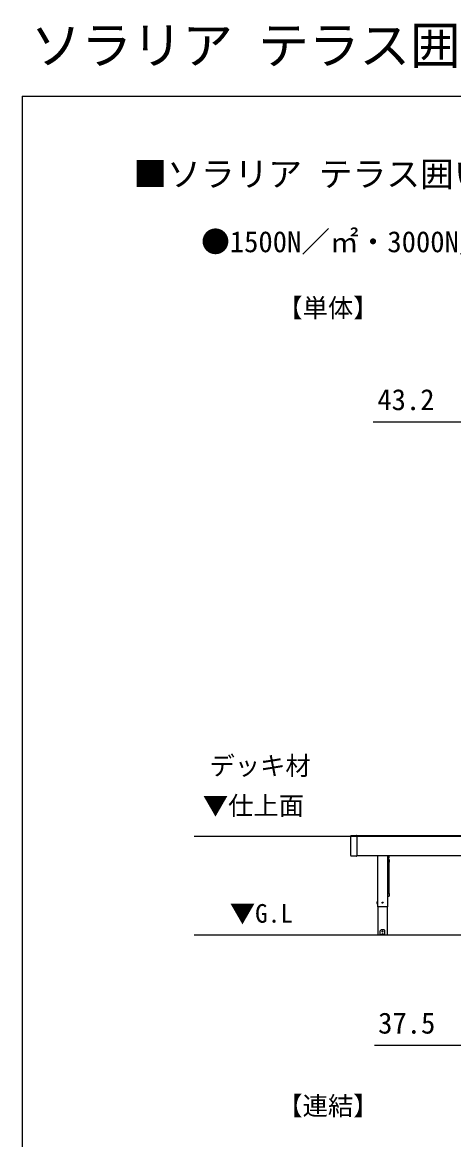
# Model space of a CAD drawing. Units: millimetres, scale not verified. Extents: x -10500 to 10500, y -15600 to 15524.
# Drawn here: x -10500 to -7431, y 7585 to 15524 of the extents above; entities that cross this region are included whole.
import ezdxf
from ezdxf.enums import TextEntityAlignment as Align

# ---------------------------------------------------------------- set-up
doc = ezdxf.new("R2010")
doc.units = ezdxf.units.MM
doc.header["$LTSCALE"] = 80
for name, color, linetype in [('0-2_USER1', 3, 'Continuous'), ('0-4_YKK_A1', 4, 'Continuous'), ('0-5_YKK_D', 6, 'Continuous'), ('0-6_YKK_ZWAK', 7, 'Continuous')]:
    doc.layers.add(name, color=color, linetype=linetype)
doc.styles.add('ＭＳ ゴシック', font='')
doc.styles.get('ＭＳ ゴシック').set_extended_font_data('MS Gothic')

msp = doc.modelspace()

# ---------------------------------------------------------------- linework, layer by layer
at = {"layer": '0-4_YKK_A1'}
for p, q in [((3698.45, 9739.5), (-9277.27, 9739.5)), ((-8163.5, 9603.41), (-8163.5, 9743.59)), ((-8163.11, 9744.39), (-8163.21, 9744.29)), ((-8163.11, 9744.39), (-8160.89, 9746.61)), ((-8160.79, 9746.71), (-8160.89, 9746.61)), ((-8160.09, 9747), (-8121.5, 9747)), ((-8120.5, 9746), (-8120.5, 9743.59)), ((-5451.5, 9744.5), (-8120.5, 9744.5)), ((-8163.21, 9602.71), (-8163.11, 9602.61)), ((-8160.89, 9600.39), (-8163.11, 9602.61)), ((-8160.89, 9600.39), (-8160.79, 9600.29)), ((-8121.5, 9600), (-8160.09, 9600)), ((-5451.5, 9602.5), (-8120.5, 9602.5)), ((-7971.58, 9602.5), (-7971.58, 9239.5)), ((-7971.5, 9602.5), (-7971.5, 9239.5)), ((-7901.5, 9602.5), (-7901.5, 9239.5)), ((-7901.5, 9602.5), (-7901.5, 9239.5)), ((-7901.42, 9602.5), (-7901.42, 9239.5)), ((-7900.7, 9587.3), (-7890.3, 9587.3)), ((-7890.3, 9576.16), (-7900.7, 9576.16)), ((-7890.3, 9575.91), (-7900.7, 9575.91)), ((-7890.5, 9575.54), (-7900.5, 9575.54)), ((-7889.5, 9333.92), (-7889.5, 9574.62)), ((-7889.3, 9588.3), (-7889.3, 9602.5)), ((-7889.3, 9575.16), (-7889.3, 9558.01)), ((-7900.7, 9334.29), (-7890.3, 9334.29)), ((-7900.7, 9315.21), (-7890.3, 9315.21)), ((-7889.3, 9333.36), (-7889.3, 9333.23)), ((-7889.3, 9333.23), (-7889.3, 9332.7)), ((-7889.3, 9332.7), (-7889.3, 9330.14)), ((-7889.3, 9330.14), (-7889.3, 9318.45)), ((-7978.3, 9274.5), (-7977.85, 9275.27)), ((-7978.3, 9274.5), (-7978.3, 9264.5)), ((-7977.85, 9275.27), (-7974.3, 9275.27)), ((-7977.85, 9272.39), (-7974.3, 9272.39)), ((-7977.85, 9266.61), (-7974.3, 9266.61)), ((-7974.3, 9275.27), (-7974.3, 9263.73)), ((-7973.1, 9275.75), (-7971.5, 9275.75)), ((-7901.42, 9239.5), (-7971.58, 9239.5)), ((-7969.15, 9239.5), (-7969.15, 9039.5)), ((-7938.75, 9270), (-7937.64, 9270.02)), ((-7938.75, 9269), (-7937.64, 9268.98)), ((-7937.64, 9270.02), (-7937.12, 9270.12)), ((-7937.64, 9268.98), (-7937.12, 9268.88)), ((-7937.02, 9270.64), (-7937.12, 9270.12)), ((-7937.02, 9268.36), (-7937.12, 9268.88)), ((-7937, 9271.74), (-7937.02, 9270.64)), ((-7937, 9267.26), (-7937.02, 9268.36)), ((-7936, 9271.74), (-7935.98, 9270.64)), ((-7936, 9267.26), (-7935.98, 9268.36)), ((-7935.98, 9270.64), (-7935.88, 9270.12)), ((-7935.98, 9268.36), (-7935.88, 9268.88)), ((-7935.36, 9270.02), (-7935.88, 9270.12)), ((-7935.36, 9268.98), (-7935.88, 9268.88)), ((-7934.26, 9270), (-7935.36, 9270.02)), ((-7934.26, 9269), (-7935.36, 9268.98)), ((-7903.85, 9239.5), (-7903.85, 9039.5)), ((-7952.5, 9042.5), (-7952.5, 9069.67)), ((-7947.5, 9075.5), (-7951.91, 9071.09)), ((-7925.5, 9075.5), (-7947.5, 9075.5)), ((-7938.75, 9065), (-7937.64, 9065.02)), ((-7938.75, 9064), (-7937.64, 9063.98)), ((-7937.64, 9065.02), (-7937.12, 9065.12)), ((-7937.64, 9063.98), (-7937.12, 9063.88)), ((-7937.02, 9065.64), (-7937.12, 9065.12)), ((-7937.02, 9063.36), (-7937.12, 9063.88)), ((-7937, 9066.74), (-7937.02, 9065.64)), ((-7937, 9062.26), (-7937.02, 9063.36)), ((-7936, 9066.74), (-7935.98, 9065.64)), ((-7936, 9062.26), (-7935.98, 9063.36)), ((-7935.98, 9065.64), (-7935.88, 9065.12)), ((-7935.98, 9063.36), (-7935.88, 9063.88)), ((-7935.36, 9065.02), (-7935.88, 9065.12)), ((-7935.36, 9063.98), (-7935.88, 9063.88)), ((-7934.26, 9065), (-7935.36, 9065.02)), ((-7934.26, 9064), (-7935.36, 9063.98)), ((-7921.09, 9071.09), (-7925.5, 9075.5)), ((-7920.5, 9042.5), (-7920.5, 9069.67)), ((3698.45, 9039.5), (-9277.27, 9039.5)), ((-7903.85, 9039.5), (-7969.15, 9039.5)), ((-7952.5, 9042), (-7952.5, 9042.5)), ((-7952.5, 9039.5), (-7952.5, 9042)), ((-7952.5, 9042), (-7951.91, 9042)), ((-7951.91, 9039.5), (-7952.5, 9039.5)), ((-7951.91, 9042), (-7947.5, 9042)), ((-7925.5, 9042), (-7947.5, 9042)), ((-7925.5, 9039.5), (-7947.5, 9039.5)), ((-7937.94, 9046.96), (-7942.4, 9042.5)), ((-7940.5, 9042.92), (-7940.5, 9042.5)), ((-7940.5, 9042.5), (-7932.5, 9042.5)), ((-7940, 9042), (-7933, 9042)), ((-7930.6, 9042.5), (-7935.06, 9046.96)), ((-7932.5, 9042.92), (-7932.5, 9042.5)), ((-7925.5, 9039.5), (-7925.5, 9042)), ((-7925.5, 9042), (-7921.09, 9042)), ((-7921.09, 9039.5), (-7925.5, 9039.5)), ((-7921.09, 9042), (-7920.5, 9042)), ((-7920.5, 9042.5), (-7920.5, 9042))]:
    msp.add_line(p, q, dxfattribs=at)
for points in [[(-8120.5, 9743.59), (-8120.5, 9603.41), (-8120.5, 9601)], [(-7889.3, 9318.45), (-7889.3, 9316.4), (-7889.3, 9316.21)], [(-7978.3, 9264.5), (-7977.85, 9263.73), (-7974.3, 9263.73)], [(-7971.5, 9263.25), (-7973.1, 9263.25), (-7973.1, 9275.75)], [(-7947.5, 9042), (-7947.5, 9039.5), (-7951.91, 9039.5)], [(-7920.5, 9042), (-7920.5, 9039.5), (-7921.09, 9039.5)]]:
    msp.add_lwpolyline(points, dxfattribs=at)
msp.add_lwpolyline([(-7974.3, 9275.25), (-7973.1, 9275.25), (-7973.1, 9263.75), (-7974.3, 9263.75)], close=True, dxfattribs=at)
for centre, radius in [((-7936.5, 9269.5), 4), ((-7934.38, 9267.38), 0.3), ((-7936.5, 9064.5), 4), ((-7934.38, 9062.38), 0.3)]:
    msp.add_circle(centre, radius, dxfattribs=at)
for centre, radius, start, end in [((-8162.5, 9743.59), 1, 135, 180), ((-8160.09, 9746), 1, 90, 135), ((-8121.5, 9746), 1, 0, 90), ((-8162.5, 9603.41), 1, 180, 225), ((-8160.09, 9601), 1, 225, 270), ((-8121.5, 9601), 1, 270, 0), ((-7900.7, 9588.3), 1, 223.92867, 270), ((-7900.7, 9575.16), 1, 90, 136.07133), ((-7900.71, 9574.89), 1.03, 89.33234, 133.67747), ((-7900.54, 9574.58), 0.964, 87.79679, 156.39643), ((-7890.46, 9574.58), 0.964, 2.3873, 92.20321), ((-7890.3, 9588.3), 1, 270, 0), ((-7890.3, 9575.16), 1, 0, 90), ((-7890.26, 9574.95), 0.964, 2.3873, 92.20321), ((-7890.18, 9558.01), 0.881, 320.61871, 359.66491), ((-7900.74, 9333.32), 0.964, 87.79679, 135.1392), ((-7900.7, 9316.21), 1, 223.92867, 270), ((-7890.26, 9333.32), 0.964, 2.3873, 92.20321), ((-7890.3, 9316.21), 1, 270, 0), ((-7975.74, 9273.83), 2.56, 145.61708, 214.38292), ((-7968.75, 9269.5), 9.55, 162.41276, 197.58724), ((-7975.74, 9265.17), 2.56, 145.61708, 214.38292), ((-7936.5, 9269.5), 2.3, 167.44414, 192.55586), ((-7936.5, 9269.5), 2.3, 77.44414, 102.55586), ((-7936.5, 9269.5), 2.3, 257.44414, 282.55586), ((-7936.5, 9269.5), 2.3, 347.44414, 12.55586), ((-7950.5, 9069.67), 2, 135, 180), ((-7936.5, 9064.5), 2.3, 167.44414, 192.55586), ((-7936.5, 9064.5), 2.3, 77.44414, 102.55586), ((-7936.5, 9064.5), 2.3, 257.44414, 282.55586), ((-7936.5, 9064.5), 2.3, 347.44414, 12.55586), ((-7922.5, 9069.67), 2, 0, 45), ((-7939.5, 9042.92), 1, 126.03188, 180), ((-7940, 9042.5), 0.5, 180, 270), ((-7936.5, 9038.8), 6.1, 53.96812, 126.03188), ((-7933, 9042.5), 0.5, 270, 0), ((-7933.5, 9042.92), 1, 0, 53.96812)]:
    msp.add_arc(centre, radius, start, end, dxfattribs=at)
for centre, major_axis, ratio, start_param, end_param in [((-7941.9, 9042.5), (0.688, 0.425), 0.381966, 2.1243707, 3.695167), ((-7936.5, 9044.07), (0, -3.54), 0.707107, 2.5261129, 3.7570724), ((-7931.1, 9042.5), (0.688, -0.425), 0.381966, 5.7296109, 7.3004073)]:
    msp.add_ellipse(centre, major_axis=major_axis, ratio=ratio, start_param=start_param, end_param=end_param, dxfattribs=at)
at = {"layer": '0-5_YKK_D'}
for p, q in [((-7299.7, 12684.04), (-8003.56, 12684.04)), ((-7294, 8254), (-7993.23, 8254))]:
    msp.add_line(p, q, dxfattribs=at)
at = {"layer": '0-6_YKK_ZWAK'}
for q in [(-10499.7, -15600.5), (10500.3, 14999.5)]:
    msp.add_line((-10499.7, 14999.5), q, dxfattribs=at)

# ---------------------------------------------------------------- texts
at = {"layer": '0-2_USER1', "style": 'ＭＳ ゴシック'}
for s, height, p in [('ソラリア テラス囲い・バルコニー囲い', 263.9, (-10440.34, 15150.5)), ('■ソラリア テラス囲い 木調ガーデンルームタイプ デッキ納まり〈規格寸法図例〉', 176, (-9710.15, 14305.95)), ('●1500N／㎡・3000N／㎡ 3～6尺', 149.6, (-9227.52, 13846.16)), ('【単体】', 132, (-8685.38, 13389.77)), ('デッキ材', 132, (-9167.83, 10136.3)), ('▼仕上面', 132, (-9215.38, 9852.9)), ('▼G.L', 132, (-9023.48, 9087.57)), ('【連結】', 132, (-8685.38, 7719.77))]:
    msp.add_text(s, height=height, dxfattribs=at).set_placement(p, align=Align.BOTTOM_LEFT)
at = {"layer": '0-5_YKK_D', "style": 'ＭＳ ゴシック'}
for s, p in [('43.2', (-7974, 12724.04)), ('37.5', (-7968.3, 8294))]:
    msp.add_text(s, height=149.6, dxfattribs=at).set_placement(p, align=Align.BOTTOM_LEFT)

doc.saveas('drawing.dxf')
